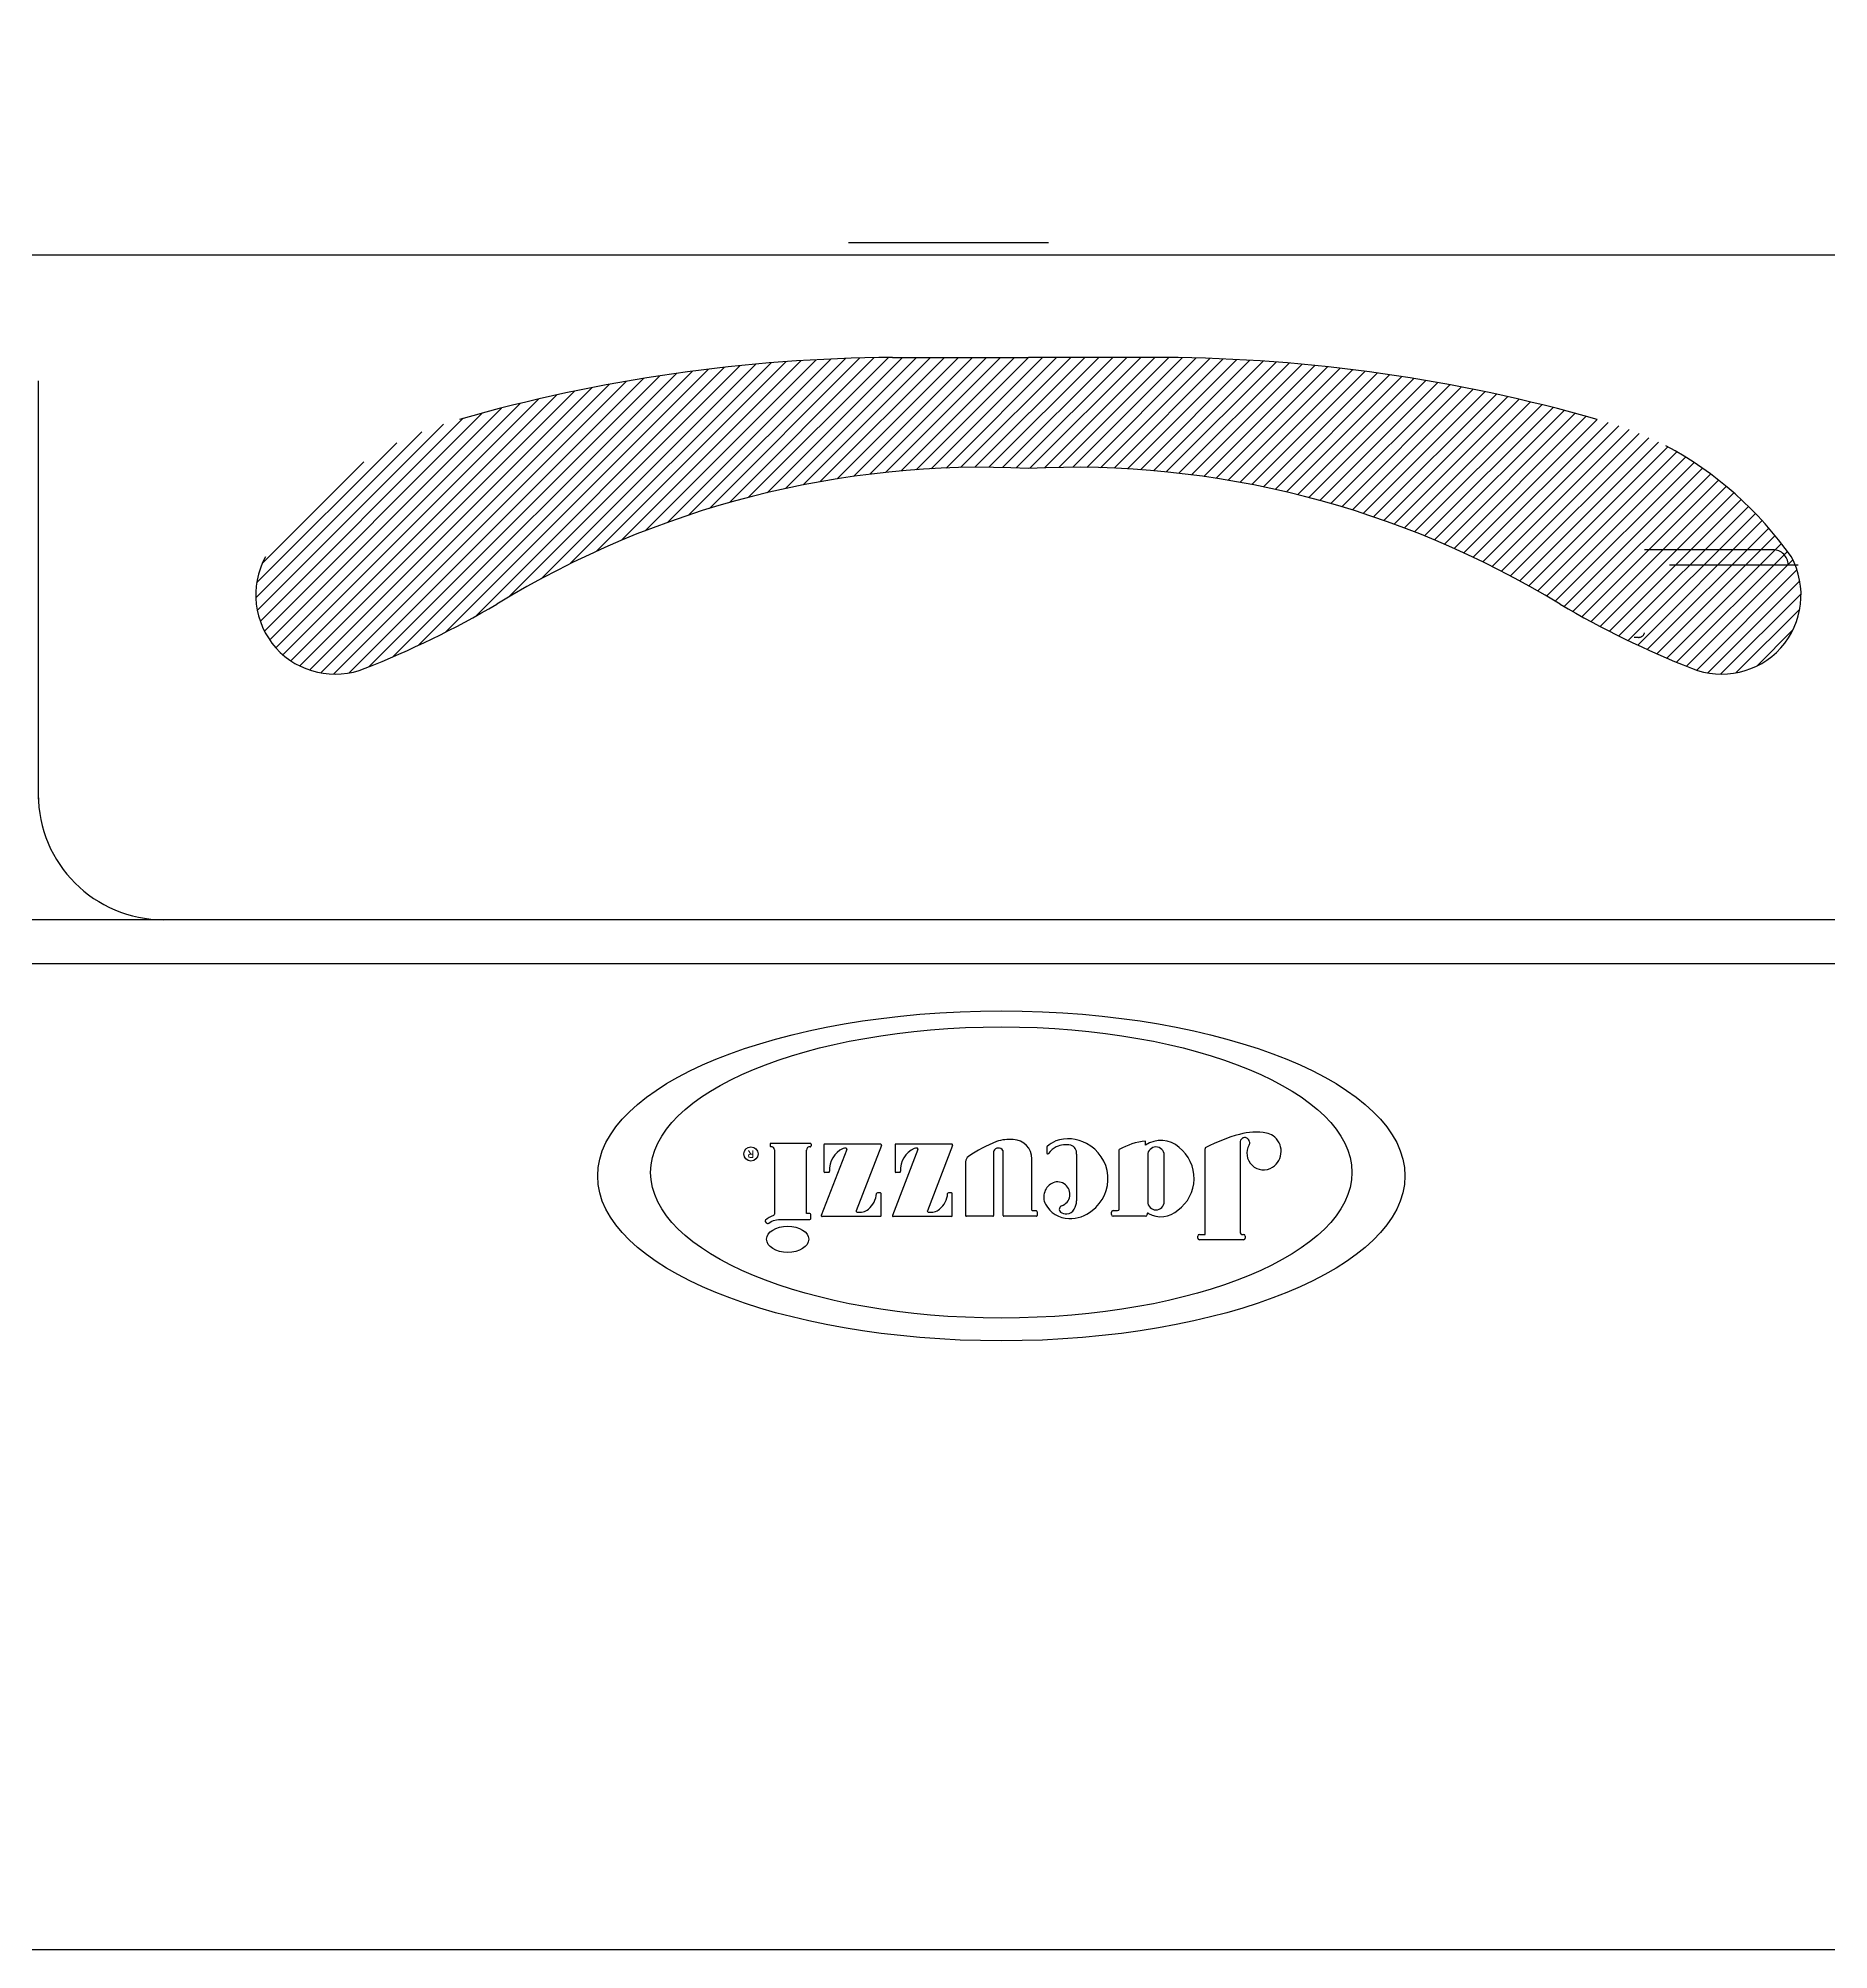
# Model space of a CAD drawing. Header units: millimetres. Extents: x -1220.07 to -1218.67, y 2257.45 to 2258.35.
# Drawn here: x -1219.4758 to -1219.2761, y 2257.5953 to 2257.8086 of the extents above; entities that cross this region are included whole.
import ezdxf
from ezdxf.enums import TextEntityAlignment as Align

# ---------------------------------------------------------------- set-up
doc = ezdxf.new("R2010")
doc.units = ezdxf.units.MM
doc.header["$LTSCALE"] = 10
doc.linetypes.add('HIDDEN', pattern=[0.375, 0.25, -0.125])
doc.layers.add('jacuzzi', color=1, linetype='Continuous')
doc.styles.add('ROMANS', font='romans', dxfattribs={"height": 4})

msp = doc.modelspace()

# ---------------------------------------------------------------- hatches: boundary and pattern name
at = {"layer": 'jacuzzi'}
h = msp.add_hatch(dxfattribs=at)
h.set_pattern_fill('ANSI31', color=256, scale=0.008840000000000597, style=0)
h.set_pattern_definition([(45, (-1221.924570212284, 2262.68658625559), (-0.0007813529932111878, 0.0007813529932111878), [])])
h.paths.add_polyline_path([(-1219.306068315335, 2257.745423240999, 0.04001454400635211), (-1219.291110547616, 2257.73816768808, 0.6938377762801112), (-1219.280276499221, 2257.750693675796, 0.1177673447023705), (-1219.294289432731, 2257.763107828785, 0.05198146975727225), (-1219.301920989799, 2257.766039445662, 0.06775724557069143), (-1219.350206142716, 2257.772954104908), (-1219.365369892187, 2257.772954104908), (-1219.380533641661, 2257.772954104908, 0.06775724556755786), (-1219.428818794576, 2257.766039445662, 0.05198146975716889), (-1219.436450351644, 2257.763107828785, 0.1177673447022115), (-1219.450463285154, 2257.750693675796, 0.6938377762794881), (-1219.439629236759, 2257.73816768808, 0.04001454400627522), (-1219.42467146904, 2257.745423240999, -0.1502414616671139), (-1219.365369892187, 2257.760578104908, -0.1502414616665997)])

# ---------------------------------------------------------------- linework, layer by layer
at = {"layer": 'jacuzzi', "linetype": 'HIDDEN'}
for p, q in [((-1219.369804481258, 2257.78574631473), (-1219.385450630765, 2257.78574631473)), ((-1219.369804481258, 2257.78574631473), (-1219.385450630765, 2257.78574631473)), ((-1219.363136479107, 2257.785744534331), (-1219.371097266743, 2257.785744534331)), ((-1219.293875839059, 2257.749822205088), (-1219.279503104883, 2257.749822205088)), ((-1219.297319395717, 2257.741723308331), (-1219.297792779814, 2257.741723308331))]:
    msp.add_line(p, q, dxfattribs=at)
at = {"layer": 'jacuzzi'}
for p, q in [((-1219.251314647443, 2257.784353469061), (-1219.555056146899, 2257.784353469061)), ((-1219.380533641661, 2257.772954104908), (-1219.365369892187, 2257.772954104908)), ((-1219.350206142713, 2257.772954104908), (-1219.365369892187, 2257.772954104908)), ((-1219.475802187847, 2257.770353469061), (-1219.475802187847, 2257.723686802395)), ((-1219.24127361131, 2257.710220135728), (-1219.791359814333, 2257.710220135728)), ((-1219.071946255465, 2257.705315271416), (-1219.80386530886, 2257.705315271416)), ((-1219.394179493599, 2257.68517790866), (-1219.394179493599, 2257.684996032584)), ((-1219.389698899947, 2257.685269257899), (-1219.39408814436, 2257.685269257899)), ((-1219.389607550708, 2257.68517790866), (-1219.389607550708, 2257.684984025859)), ((-1219.385629101465, 2257.68459631352), (-1219.388465309379, 2257.677234796005)), ((-1219.388177505331, 2257.685159298192), (-1219.388177505331, 2257.682130453706)), ((-1219.381870611378, 2257.685194815891), (-1219.388086156091, 2257.685194815891)), ((-1219.381764424265, 2257.685040109092), (-1219.384569853802, 2257.677758478372)), ((-1219.377695377791, 2257.68459631352), (-1219.380531585704, 2257.677234796005)), ((-1219.380243781656, 2257.685159298192), (-1219.380243781656, 2257.682130453706)), ((-1219.373936887703, 2257.685194815891), (-1219.380152432417, 2257.685194815891)), ((-1219.373830700591, 2257.685040109092), (-1219.376636130127, 2257.677758478372)), ((-1219.363323215164, 2257.68485475493), (-1219.363323215164, 2257.684225128995)), ((-1219.355234328018, 2257.677952673779), (-1219.355234328018, 2257.684574962771)), ((-1219.3522994524, 2257.685065720711), (-1219.3522994524, 2257.685539111749)), ((-1219.345665354755, 2257.675120513623), (-1219.345665354755, 2257.684673196041)), ((-1219.341744225104, 2257.685477709686), (-1219.341744225104, 2257.675303212101)), ((-1219.364989190747, 2257.677838153844), (-1219.364989190747, 2257.683554303297)), ((-1219.359996605581, 2257.684082257247), (-1219.359996605581, 2257.678861910447)), ((-1219.387671584923, 2257.682039104467), (-1219.388086156091, 2257.682039104467)), ((-1219.379737861248, 2257.682039104467), (-1219.380152432417, 2257.682039104467)), ((-1219.381880681652, 2257.67976212176), (-1219.382217354794, 2257.67976212176)), ((-1219.381789332413, 2257.677201954571), (-1219.381789332413, 2257.679670772521)), ((-1219.373946957978, 2257.67976212176), (-1219.374283631119, 2257.67976212176)), ((-1219.373855608738, 2257.677201954571), (-1219.373855608738, 2257.679670772521)), ((-1219.381880681652, 2257.677110605332), (-1219.388380067817, 2257.677110605332)), ((-1219.373946957978, 2257.677110605332), (-1219.380446344143, 2257.677110605332)), ((-1219.369335871618, 2257.67714246102), (-1219.372289461312, 2257.67714246102)), ((-1219.364476989971, 2257.67714246102), (-1219.368094614457, 2257.67714246102)), ((-1219.364476989971, 2257.677746804605), (-1219.364897841508, 2257.677746804605)), ((-1219.364385640732, 2257.677655455366), (-1219.364385640732, 2257.677233810259)), ((-1219.356108103973, 2257.677325159498), (-1219.356108103973, 2257.677587276822)), ((-1219.355925405495, 2257.6777699753), (-1219.355417026496, 2257.6777699753)), ((-1219.352302945834, 2257.67714246102), (-1219.355925405495, 2257.67714246102)), ((-1219.352120247356, 2257.677398548253), (-1219.352120247356, 2257.677325159498)), ((-1219.346483151316, 2257.674699839873), (-1219.346483151316, 2257.674937815144)), ((-1219.346300452837, 2257.675120513623), (-1219.345665354755, 2257.675120513623)), ((-1219.341367695182, 2257.674517141395), (-1219.346300452837, 2257.674517141395)), ((-1219.341561526625, 2257.675120513623), (-1219.341367695182, 2257.675120513623)), ((-1219.341184996704, 2257.674937815144), (-1219.341184996704, 2257.674699839873))]:
    msp.add_line(p, q, dxfattribs=at)
at = {"layer": 'jacuzzi', "color": 3}
msp.add_lwpolyline([(-1218.668389480232, 2257.609315271416, -0.414213562373095), (-1218.682389480232, 2257.595315271416), (-1220.054389480233, 2257.595315271416, -0.4142135623730951), (-1220.068389480233, 2257.609315271416), (-1220.068389480233, 2258.331315271416, -0.414213562373095), (-1220.054389480233, 2258.345315271416), (-1218.682389480232, 2258.345315271416, -0.414213562373095), (-1218.668389480232, 2258.331315271416)], format="xyb", close=True, dxfattribs=at)
at = {"layer": 'jacuzzi', "linetype": 'HIDDEN'}
msp.add_lwpolyline([(-1219.282319432837, 2257.751502437461), (-1219.296649230003, 2257.751502437461)], dxfattribs=at)
at = {"layer": 'jacuzzi'}
for points in [[(-1219.368920230371, 2257.685468501748, 0.06297410020895881), (-1219.372039108254, 2257.683819111487, 0.2578294972287946), (-1219.372380810552, 2257.683200510276), (-1219.372380810552, 2257.677233810259)], [(-1219.368185963696, 2257.677233810259), (-1219.368185963696, 2257.684381765237, 0.1354836439385169), (-1219.368211833883, 2257.68447548621, 0.5973092542928814), (-1219.369226399064, 2257.684430068588, 0.1127702397822963), (-1219.369244522378, 2257.684350735434), (-1219.369244522378, 2257.677233810259)], [(-1219.393693979353, 2257.684540193263), (-1219.393693979353, 2257.677407264624, -0.3094083360235544), (-1219.393810520435, 2257.677236965086, 0.09070134790707648), (-1219.394692847953, 2257.67669425475, 0.3650174520151336), (-1219.394709092814, 2257.676577686373), (-1219.394604596991, 2257.676411572022, 0.4518071014289208), (-1219.394333919756, 2257.676367731486, -0.1780066821811962), (-1219.393165318549, 2257.676775616576)], [(-1219.393224521266, 2257.676775616576), (-1219.389732337071, 2257.676775616576, 0.414213562373095), (-1219.389640987832, 2257.676866965815), (-1219.389640987832, 2257.677351187115, 0.4142135623730986), (-1219.389732337071, 2257.677442536354), (-1219.390035153473, 2257.677442536354, -0.4142135623730951), (-1219.390126502712, 2257.677533885593), (-1219.390126502712, 2257.6845315355)]]:
    msp.add_lwpolyline(points, format="xyb", dxfattribs=at)
msp.add_lwpolyline([(-1219.352066293011, 2257.683953304791), (-1219.352066293011, 2257.678785438677, 1.000000000000098), (-1219.35021450977, 2257.678785438677), (-1219.35021450977, 2257.683953304791, 0.999999999999902)], format="xyb", close=True, dxfattribs=at)
msp.add_circle((-1219.396312685731, 2257.684094272914), 0.0007949479953326119, dxfattribs=at)
for centre, radius, start, end in [((-1219.37928072838, 2257.592159749425), 0.1807986968038213, 90.39705605773729, 105.9021736199144), ((-1219.351459055995, 2257.592159749425), 0.1807986968038223, 74.09782638008562, 89.60294394226271), ((-1219.313270601387, 2257.72756624937), 0.04029253815358724, 35.02877988997033, 61.89531788565974), ((-1219.370372390077, 2257.656550945369), 0.1041473710984774, 87.24685950952818, 121.4240412427241), ((-1219.360367394298, 2257.656550945369), 0.1041473710983743, 58.57595875727592, 92.75314049047184), ((-1219.442705713417, 2257.746455081601), 0.008840000000000597, 151.3486210066808, 292.3935785740631), ((-1219.288034070958, 2257.746455081601), 0.008840000000000597, 247.6064214259369, 28.65137899331918), ((-1219.477408494475, 2257.835097901535), 0.1040323920418522, 291.4659840464313, 300.4594805587327), ((-1219.2533312899, 2257.835097901535), 0.1040323920418522, 239.5405194412673, 248.5340159535687), ((-1219.461802187847, 2257.724220135728), 0.01400000000000183, 180, 270), ((-1219.39408814436, 2257.68517790866), 9.13492392285147e-05, 90, 180), ((-1219.39408814436, 2257.684996032584), 9.13492392285147e-05, 180, 273.61115125431), ((-1219.39405937631, 2257.684540193263), 0.0003653969569140588, 0, 93.61115125431002), ((-1219.389761105755, 2257.6845315355), 0.0003653969569140588, 82.1723671014851, 180), ((-1219.389698899947, 2257.684984025859), 9.13492392285147e-05, 262.1723671014851, 0), ((-1219.389698899947, 2257.68517790866), 9.13492392285147e-05, 0, 90), ((-1219.388086156091, 2257.685103466652), 9.13492392285147e-05, 90, 180), ((-1219.384944236889, 2257.682332960877), 0.002619489854103129, 114.8275345762565, 183.7772136226645), ((-1219.38557042692, 2257.682322740459), 0.002434144011810671, 94.07432026960304, 101.2218050338025), ((-1219.385735288578, 2257.684637224749), 0.0001137955693902069, 338.9295783956842, 94.07432026960304), ((-1219.381870611378, 2257.685081020321), 0.0001137955693902069, 338.9295783956842, 90), ((-1219.380152432417, 2257.685103466652), 9.13492392285147e-05, 90, 180), ((-1219.377010513214, 2257.682332960877), 0.002619489854103129, 114.8275345762565, 183.7772136226645), ((-1219.377636703246, 2257.682322740459), 0.002434144011810671, 94.07432026960304, 101.2218050338025), ((-1219.377801564904, 2257.684637224749), 0.0001137955693902069, 338.9295783956842, 94.07432026960304), ((-1219.373936887703, 2257.685081020321), 0.0001137955693902069, 338.9295783956842, 90), ((-1219.36748984072, 2257.681506321397), 0.004212468122873652, 84.07357519292809, 109.8501266563727), ((-1219.367132570427, 2257.683554303297), 0.002143379679667089, 0, 87.92324343619167), ((-1219.363209419595, 2257.68485475493), 0.0001137955693902085, 129.1311632666348, 180), ((-1219.360345717659, 2257.681306161303), 0.004673762400697763, 115.0030799192795, 128.9089468945242), ((-1219.361320897785, 2257.682895803934), 0.00219566751588817, 115.2703570512544, 144.8583959681597), ((-1219.36090620273, 2257.681511190589), 0.00427187434980014, 61.68236381043595, 109.3432640450182), ((-1219.361167259373, 2257.682456113347), 0.002659315105539414, 78.57719550088596, 114.2196671138428), ((-1219.360918796574, 2257.684178298897), 0.0009271786373613894, 354.054360799411, 72.53888052294207), ((-1219.360955251707, 2257.681324208762), 0.004459979427642096, 307.1313435265864, 62.26711731131801), ((-1219.351479304712, 2257.678093612461), 0.007490534151093043, 96.28598720709721, 120.086208499492), ((-1219.350581507072, 2257.682540736424), 0.003053994400367938, 48.39986399752726, 124.2305336442155), ((-1219.351299668452, 2257.681374342247), 0.004409420714585175, 306.3033049331582, 51.48563990959288), ((-1219.345482656276, 2257.684673196041), 0.0001826984784570689, 118.8231538571838, 180), ((-1219.336368414832, 2257.666650821606), 0.02037851332684488, 105.5604312036086, 116.8444473033192), ((-1219.339995665306, 2257.679612934131), 0.006918482127277888, 80.17540311782786, 105.4183320624126), ((-1219.341183947563, 2257.685390416193), 0.0005670371031904219, 140.2199418579234, 171.1442863508969), ((-1219.341180184623, 2257.685336549411), 0.0006056514743021204, 117.202929456785, 136.5289303848424), ((-1219.341248970623, 2257.685470375662), 0.0004551822775608277, 66.12825212939661, 117.202929456785), ((-1219.341333483126, 2257.685279408192), 0.000664014597325183, 15.77516368025208, 66.12825212939661), ((-1219.339154378968, 2257.684165764398), 0.001843274724750247, 149.3881891591317, 303.2376042211943), ((-1219.341132516282, 2257.685336181999), 0.0004551822775608277, 329.3881891591317, 15.77516368025208), ((-1219.339125822885, 2257.68463592726), 0.001820729110243311, 54.8088523697756, 80.17540311782786), ((-1219.339294443602, 2257.684396813733), 0.002113317943750991, 302.9803058291459, 54.8088523697756), ((-1219.363209419595, 2257.684225128995), 0.0001137955693902069, 180, 324.8583959681596), ((-1219.388086156091, 2257.682130453706), 9.13492392285147e-05, 180, 270), ((-1219.387671584923, 2257.682152900036), 0.0001137955693902069, 270, 3.777213622664532), ((-1219.380152432417, 2257.682130453706), 9.13492392285147e-05, 180, 270), ((-1219.379737861248, 2257.682152900036), 0.0001137955693902069, 270, 3.777213622664532), ((-1219.361872191178, 2257.67926525436), 0.001785547021311277, 114.3935766306307, 205.9071790467825), ((-1219.36212069355, 2257.679599821482), 0.001381030259127101, 290.2833129730386, 110.7342983841283), ((-1219.384864710895, 2257.679899647549), 0.002565882046704179, 310.1573304625692, 355.0588259803822), ((-1219.382217354794, 2257.679670772521), 9.13492392285147e-05, 90, 175.0588259803822), ((-1219.381880681652, 2257.679670772521), 9.13492392285147e-05, 0, 90), ((-1219.376930987221, 2257.679899647549), 0.002565882046704179, 310.1573304625692, 355.0588259803822), ((-1219.374283631119, 2257.679670772521), 9.13492392285147e-05, 90, 175.0588259803822), ((-1219.373946957978, 2257.679670772521), 9.13492392285147e-05, 0, 90), ((-1219.360726400997, 2257.680043795095), 0.003162654852993385, 209.5271952366557, 267.5018600192483), ((-1219.361505413121, 2257.677908582623), 0.0004187296653082491, 109.0295258833805, 224.0872603838946), ((-1219.361963710324, 2257.678895819949), 0.00196739699159239, 330.4372877166138, 359.0124171279865), ((-1219.388380067817, 2257.677201954571), 9.13492392285147e-05, 158.9295783956842, 270), ((-1219.384463666689, 2257.677717567143), 0.0001137955693902069, 158.9295783956842, 260.3374469746821), ((-1219.384214805182, 2257.679179218283), 0.001596481006806748, 260.3374469746821, 309.0048283576241), ((-1219.381880681652, 2257.677201954571), 9.13492392285147e-05, 270, 0), ((-1219.380446344143, 2257.677201954571), 9.13492392285147e-05, 158.9295783956842, 270), ((-1219.376529943014, 2257.677717567143), 0.0001137955693902069, 158.9295783956842, 260.3374469746821), ((-1219.376281081507, 2257.679179218283), 0.001596481006806748, 260.3374469746821, 309.0048283576241), ((-1219.373946957978, 2257.677201954571), 9.13492392285147e-05, 270, 0), ((-1219.372289461312, 2257.677233810259), 9.13492392285147e-05, 180, 270), ((-1219.369335871618, 2257.677233810259), 9.13492392285147e-05, 270, 0), ((-1219.368094614457, 2257.677233810259), 9.13492392285147e-05, 180, 270), ((-1219.364897841508, 2257.677838153844), 9.13492392285147e-05, 180, 270), ((-1219.364476989971, 2257.677655455366), 9.13492392285147e-05, 0, 90), ((-1219.364476989971, 2257.677233810259), 9.13492392285147e-05, 270, 0), ((-1219.361189350544, 2257.678373043858), 0.0009755516791570792, 230.7809822859408, 276.3414126860739), ((-1219.361224743091, 2257.678550739201), 0.00115617353651459, 277.1119912554367, 327.2426257231247), ((-1219.360766916346, 2257.68086576203), 0.003982805674882341, 268.5996182735999, 308.9527124894674), ((-1219.355925405495, 2257.677587276822), 0.0001826984784570294, 90, 180), ((-1219.355925405495, 2257.677325159498), 0.0001826984784570294, 180, 270), ((-1219.355417026496, 2257.677952673779), 0.0001826984784570294, 270, 0), ((-1219.352302945834, 2257.677325159498), 0.0001826984784570301, 270, 0), ((-1219.352028898117, 2257.677398548253), 9.13492392285038e-05, 51.45530828320657, 180), ((-1219.350570376803, 2257.679890124899), 0.002796696561173373, 239.9230624247933, 312.2760927096802), ((-1219.346300452837, 2257.674937815144), 0.0001826984784570365, 90, 180), ((-1219.346300452837, 2257.674699839873), 0.0001826984784570301, 180, 270), ((-1219.341561526625, 2257.675303212101), 0.0001826984784570301, 180, 270), ((-1219.341367695182, 2257.674937815144), 0.0001826984784570301, 0, 90), ((-1219.341367695182, 2257.674699839873), 0.0001826984784570365, 270, 0)]:
    msp.add_arc(centre, radius, start, end, dxfattribs=at)
at = {"layer": 'jacuzzi', "linetype": 'HIDDEN'}
for centre, radius, start, end in [((-1219.282319432837, 2257.749822205088), 0.001680232372795136, 0, 90), ((-1219.297319395717, 2257.742416657429), 0.0006933490982029732, 270, 345.1417497092017)]:
    msp.add_arc(centre, radius, start, end, dxfattribs=at)
at = {"layer": 'jacuzzi'}
for centre, major_axis, ratio in [((-1219.368389480232, 2257.681647224754), (0.04501868630341676, -1.378254232197515e-17), 0.4087758624858927), ((-1219.368389480232, 2257.682027846584), (0.03911001908800114, -1.43683133619842e-17), 0.4152232476980266), ((-1219.392218323747, 2257.674573066423), (0.002351054240336438, -8.637347882691135e-19), 0.621803398298802)]:
    msp.add_ellipse(centre, major_axis=major_axis, ratio=ratio, dxfattribs=at)

# ---------------------------------------------------------------- texts
at = {"layer": 'jacuzzi', "style": 'ROMANS'}
msp.add_text('R', height=0.0007965689857314485, rotation=180, dxfattribs=at).set_placement((-1219.396312685731, 2257.684094272914), align=Align.MIDDLE_CENTER)

doc.saveas('drawing.dxf')
